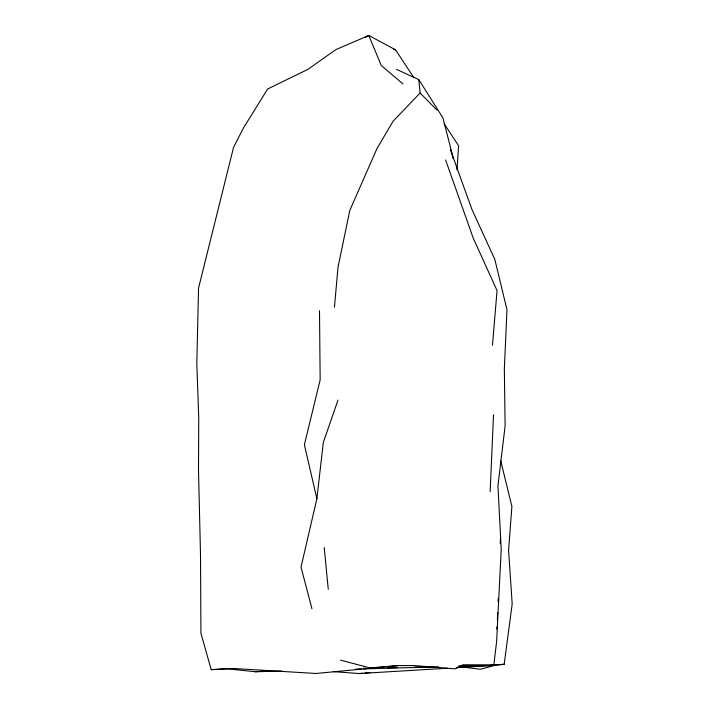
<?xml version="1.0" encoding="UTF-8"?>
<svg xmlns="http://www.w3.org/2000/svg" width="709" height="709" viewBox="0 0 709 709"><rect width="100%" height="100%" fill="white"/><g stroke="black" fill="none" stroke-linecap="round" stroke-linejoin="round"><path stroke-width="1.06" d="M497.381 620.224L497.665 612.567M498.064 601.631L498.188 598.343M500.217 543.643L500.377 539.265M490.149 491.585L493.517 414.783M456.986 169.956L458.617 145.797L444.073 123.658M492.471 345.327L497.053 290.601L473.266 238.189L445.598 159.959M334.453 307.059L338.016 267.266L349.785 210.476L376.984 148.535L393.087 121.23L420.127 93.021L418.797 79.621L396.446 69.314M311.951 608.818L301.024 567.103L316.87 498.755L323.322 442.443L337.989 400.106M500.722 460.859L511.898 506.421L508.592 550.335L512.19 603.953L504.17 664.28L491.691 665.015L493.836 664.847L496.619 641.53L501.219 549.395L497.948 485.842L505.118 425.817L504.347 368.946L506.97 309.727L494.829 259.423L471.999 209.58L450.392 149.759M496.717 628.972L497.027 626.791M365.392 37.453L368.786 35.45L395.604 49.878L413.781 77.547M504.17 664.28L494.829 665.37L480.294 669.269L461.01 666.823M493.836 664.847L462.853 664.785L455.107 668.862L413.826 665.547L398.245 665.6L316.072 673.479L233.385 668.472L211.211 669.668L200.931 633.279L200.523 555.617L198.502 469.978L198.75 418.159L196.81 363.283L198.555 288.067L233.58 147.233L243.417 128.054L267.621 89.006L307.883 69.385L335.809 49.648L368.786 35.45L381.274 65.547L402.889 83.866M333.257 671.627L359.339 673.55L362.627 673.24M364.825 673.036L370.302 672.522M211.211 669.668L226.658 668.738L255.417 671.76L262.977 671.095M398.245 665.6L369.876 667.905L340.568 660.141M359.339 673.55L447.468 668.232M456.277 667.701L494.829 665.37L458.369 666.185M255.417 671.76L281.898 671.06M355.821 669.083L361.333 668.933M363.54 668.879L438.57 666.877M458.422 666.345L494.829 665.37M363.327 668.295L365.534 668.241M387.637 667.754L397.589 667.532M414.162 667.16L429.636 666.823M393.61 49.143L395.604 49.878M420.127 93.021L436.939 110.081M418.797 79.621L442.93 117.871L452.679 155.962L452.759 158.151M316.87 498.755L304.391 444.756L320.158 379.891L319.502 310.737M324.217 547.552L328.267 589.259"/></g></svg>
